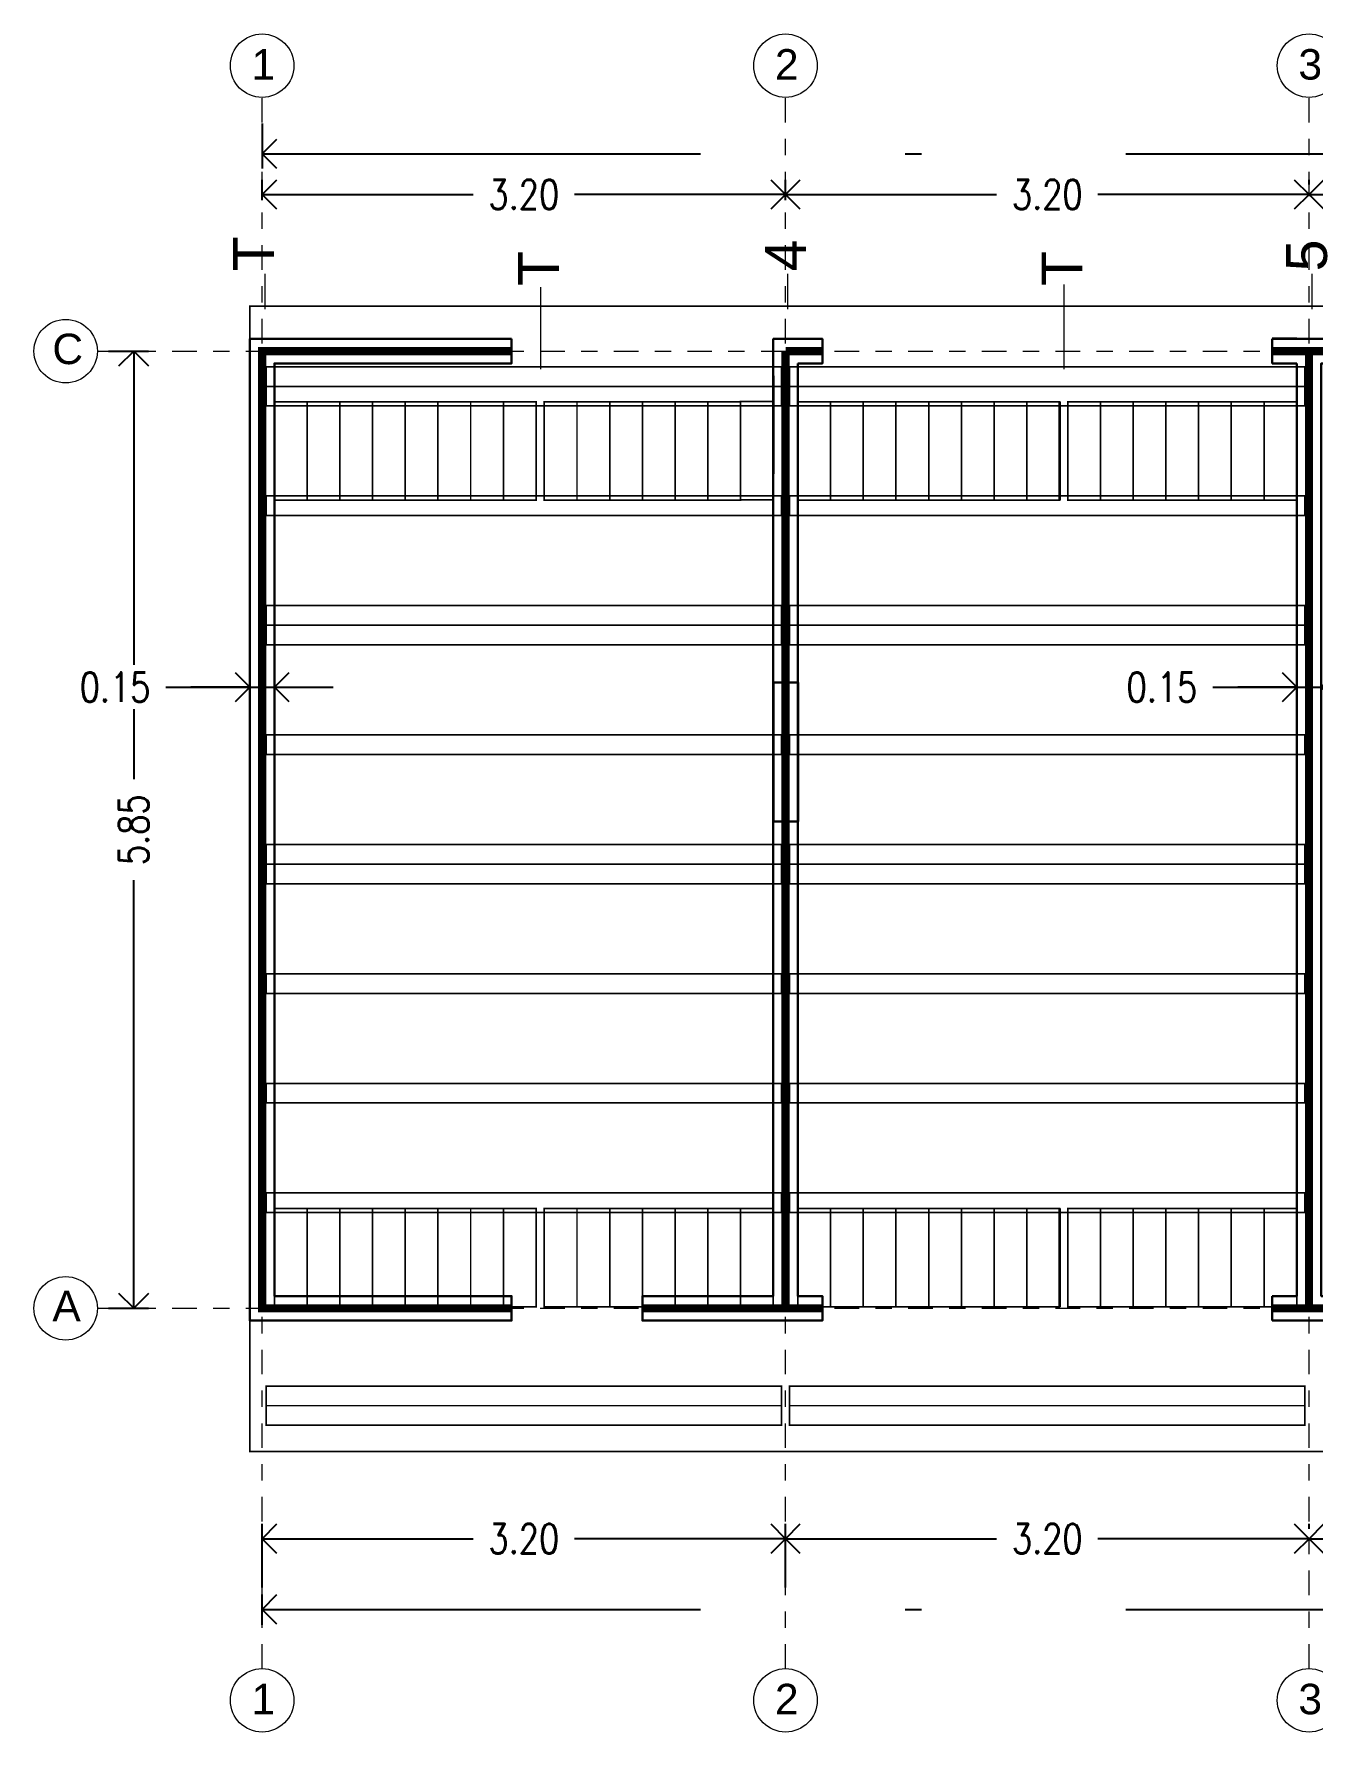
# Model space of a CAD drawing. Header units: metres. Extents: x 101 to 152, y -469 to -326.
# Drawn here: x 107.44 to 115.25, y -360.27 to -349.9 of the extents above; entities that cross this region are included whole.
import ezdxf

# ---------------------------------------------------------------- set-up
doc = ezdxf.new("R2010")
doc.units = ezdxf.units.M
doc.header["$LTSCALE"] = 5
doc.header["$MEASUREMENT"] = 0
doc.linetypes.add('CENTER2', pattern=[1.125, 0.75, -0.125, 0.125, -0.125])
doc.linetypes.add('DASHDOT', pattern=[1, 0.5, -0.25, 0, -0.25])
doc.layers.get('0').update_dxf_attribs({"color": 30})
doc.layers.get('DEFPOINTS').update_dxf_attribs({"color": 210})
for name, color, linetype, lineweight in [('A-ANNO-DIMS', 3, 'Continuous', 18), ('A-ANNO-SYMB', 3, 'Continuous', 18), ('A-ANNO-TEXT', 3, 'Continuous', 18), ('A-FLOR-LEVL', 7, 'Continuous', 35), ('A-WALL-FULL', 7, 'Continuous', 35)]:
    doc.layers.add(name, color=color, linetype=linetype, lineweight=lineweight)
doc.styles.add('E-ARIAL', font='arial.ttf')
doc.styles.add('E-ROMANS', font='romans.shx', dxfattribs={"width": 0.8})
doc.styles.get("Standard").update_dxf_attribs({"font": 'arial.ttf'})
doc.dimstyles.new('E-0100_ARW_18', dxfattribs={"dimscale": 0.001, "dimtxt": 180, "dimasz": 180, "dimexe": 90, "dimexo": 60, "dimgap": 90, "dimtad": 0, "dimzin": 0, "dimdsep": 46, "dimtxsty": 'E-ROMANS', "dimblk": 'OPEN90', "dimcen": 90, "dimclrd": 256, "dimclre": 256, "dimclrt": 256, "dimadec": 0, "dimazin": 0, "dimtfac": 1, "dimtmove": 1, "dimatfit": 3, "dimldrblk": 'OPEN90', "dimfxl": 1, "dimtfill": 1, "dimtolj": 1, "dimtzin": 0, "dimarcsym": 0})

# ---------------------------------------------------------------- blocks, each defined once
blk = doc.blocks.new('_Open90')
at = {"color": 0, "linetype": 'ByBlock', "lineweight": -2}
for p, q in [((0, 0), (-1, 0)), ((-0.5, 0.5), (0, 0)), ((0, 0), (-0.5, -0.5))]:
    blk.add_line(p, q, dxfattribs=at)
blk = doc.blocks.new('*D74')
at = {"layer": 'A-ANNO-DIMS', "linetype": 'DASHDOT', "lineweight": -2, "transparency": 16777216}
for p, q in [((108.834, -359.392), (108.834, -359.003)), ((109.014, -359.093), (110.124, -359.093)), ((111.854, -359.093), (110.743, -359.093)), ((112.034, -359.392), (112.034, -359.003))]:
    blk.add_line(p, q, dxfattribs=at)
at = {"layer": 'DEFPOINTS', "color": 0, "linetype": 'DASHDOT', "transparency": 16777216}
for p in [(112.034, -359.093), (108.834, -359.452), (112.034, -359.452)]:
    blk.add_point(p, dxfattribs=at)
at = {"layer": 'A-ANNO-DIMS', "linetype": 'DASHDOT', "lineweight": -2, "transparency": 16777216, "xscale": 0.18, "yscale": 0.18, "zscale": 0.18, "rotation": 180}
blk.add_blockref('_Open90', (108.834, -359.093), dxfattribs=at)
at = {"layer": 'A-ANNO-DIMS', "linetype": 'DASHDOT', "lineweight": -2, "transparency": 16777216, "xscale": 0.18, "yscale": 0.18, "zscale": 0.18}
blk.add_blockref('_Open90', (112.034, -359.093), dxfattribs=at)
at = {"layer": 'A-ANNO-DIMS', "linetype": 'DASHDOT', "transparency": 16777216, "insert": (110.434, -359.093), "char_height": 0.18, "attachment_point": 5, "style": 'E-ROMANS', "bg_fill": 3, "box_fill_scale": 1.25, "bg_fill_color": 256, "bg_fill_true_color": 13158600, "bg_fill_transparency": 0}
blk.add_mtext('\\A1;3.20', dxfattribs=at)
blk = doc.blocks.new('*D75')
at = {"layer": 'A-ANNO-DIMS', "linetype": 'DASHDOT', "lineweight": -2, "transparency": 16777216}
for p, q in [((112.034, -359.375), (112.034, -359.003)), ((112.214, -359.093), (113.324, -359.093)), ((115.054, -359.093), (113.943, -359.093)), ((115.234, -359.033), (115.234, -359.003))]:
    blk.add_line(p, q, dxfattribs=at)
at = {"layer": 'DEFPOINTS', "color": 0, "linetype": 'DASHDOT', "transparency": 16777216}
for p in [(115.234, -359.093), (115.234, -359.093), (112.034, -359.435)]:
    blk.add_point(p, dxfattribs=at)
at = {"layer": 'A-ANNO-DIMS', "linetype": 'DASHDOT', "lineweight": -2, "transparency": 16777216, "xscale": 0.18, "yscale": 0.18, "zscale": 0.18, "rotation": 180}
blk.add_blockref('_Open90', (112.034, -359.093), dxfattribs=at)
at = {"layer": 'A-ANNO-DIMS', "linetype": 'DASHDOT', "lineweight": -2, "transparency": 16777216, "xscale": 0.18, "yscale": 0.18, "zscale": 0.18}
blk.add_blockref('_Open90', (115.234, -359.093), dxfattribs=at)
at = {"layer": 'A-ANNO-DIMS', "linetype": 'DASHDOT', "transparency": 16777216, "insert": (113.634, -359.093), "char_height": 0.18, "attachment_point": 5, "style": 'E-ROMANS', "bg_fill": 3, "box_fill_scale": 1.25, "bg_fill_color": 256, "bg_fill_true_color": 13158600, "bg_fill_transparency": 0}
blk.add_mtext('\\A1;3.20', dxfattribs=at)
blk = doc.blocks.new('*D76')
at = {"layer": 'A-ANNO-DIMS', "linetype": 'DASHDOT', "lineweight": -2, "transparency": 16777216}
for p, q in [((115.234, -359.033), (115.234, -359.003)), ((115.414, -359.093), (116.524, -359.093)), ((118.254, -359.093), (117.143, -359.093)), ((118.434, -359.033), (118.434, -359.003))]:
    blk.add_line(p, q, dxfattribs=at)
at = {"layer": 'DEFPOINTS', "color": 0, "linetype": 'DASHDOT', "transparency": 16777216}
for p in [(115.234, -359.093), (118.434, -359.093), (118.434, -359.093)]:
    blk.add_point(p, dxfattribs=at)
at = {"layer": 'A-ANNO-DIMS', "linetype": 'DASHDOT', "lineweight": -2, "transparency": 16777216, "xscale": 0.18, "yscale": 0.18, "zscale": 0.18, "rotation": 180}
blk.add_blockref('_Open90', (115.234, -359.093), dxfattribs=at)
at = {"layer": 'A-ANNO-DIMS', "linetype": 'DASHDOT', "lineweight": -2, "transparency": 16777216, "xscale": 0.18, "yscale": 0.18, "zscale": 0.18}
blk.add_blockref('_Open90', (118.434, -359.093), dxfattribs=at)
at = {"layer": 'A-ANNO-DIMS', "linetype": 'DASHDOT', "transparency": 16777216, "insert": (116.834, -359.093), "char_height": 0.18, "attachment_point": 5, "style": 'E-ROMANS', "bg_fill": 3, "box_fill_scale": 1.25, "bg_fill_color": 256, "bg_fill_true_color": 13158600, "bg_fill_transparency": 0}
blk.add_mtext('\\A1;3.20', dxfattribs=at)
blk = doc.blocks.new('*D80')
at = {"layer": 'A-ANNO-DIMS', "linetype": 'DASHDOT', "lineweight": -2, "transparency": 16777216}
for p, q in [((128.034, -358.42), (128.034, -359.615)), ((108.835, -359.619), (108.835, -359.435)), ((109.015, -359.525), (118.067, -359.525)), ((127.854, -359.525), (118.802, -359.525))]:
    blk.add_line(p, q, dxfattribs=at)
at = {"layer": 'DEFPOINTS', "color": 0, "linetype": 'DASHDOT', "transparency": 16777216}
for p in [(128.034, -358.36), (128.034, -359.525), (108.835, -359.679)]:
    blk.add_point(p, dxfattribs=at)
at = {"layer": 'A-ANNO-DIMS', "linetype": 'DASHDOT', "lineweight": -2, "transparency": 16777216, "xscale": 0.18, "yscale": 0.18, "zscale": 0.18, "rotation": 180}
blk.add_blockref('_Open90', (108.835, -359.525), dxfattribs=at)
at = {"layer": 'A-ANNO-DIMS', "linetype": 'DASHDOT', "lineweight": -2, "transparency": 16777216, "xscale": 0.18, "yscale": 0.18, "zscale": 0.18}
blk.add_blockref('_Open90', (128.034, -359.525), dxfattribs=at)
at = {"layer": 'A-ANNO-DIMS', "linetype": 'DASHDOT', "transparency": 16777216, "insert": (118.434, -359.525), "char_height": 0.18, "attachment_point": 5, "style": 'E-ROMANS', "bg_fill": 3, "box_fill_scale": 1.25, "bg_fill_color": 256, "bg_fill_true_color": 13158600, "bg_fill_transparency": 0}
blk.add_mtext('\\A1;19.20', dxfattribs=at)
blk = doc.blocks.new('*D81')
at = {"layer": 'A-ANNO-DIMS', "linetype": 'DASHDOT', "lineweight": -2, "transparency": 16777216}
for p, q in [((108.834, -350.912), (108.834, -350.787)), ((112.034, -350.912), (112.034, -350.787)), ((109.014, -350.877), (110.124, -350.877)), ((111.854, -350.877), (110.743, -350.877))]:
    blk.add_line(p, q, dxfattribs=at)
at = {"layer": 'DEFPOINTS', "color": 0, "linetype": 'DASHDOT', "transparency": 16777216}
for p in [(112.034, -350.877), (108.834, -350.972), (112.034, -350.972)]:
    blk.add_point(p, dxfattribs=at)
at = {"layer": 'A-ANNO-DIMS', "linetype": 'DASHDOT', "lineweight": -2, "transparency": 16777216, "xscale": 0.18, "yscale": 0.18, "zscale": 0.18, "rotation": 180}
blk.add_blockref('_Open90', (108.834, -350.877), dxfattribs=at)
at = {"layer": 'A-ANNO-DIMS', "linetype": 'DASHDOT', "lineweight": -2, "transparency": 16777216, "xscale": 0.18, "yscale": 0.18, "zscale": 0.18}
blk.add_blockref('_Open90', (112.034, -350.877), dxfattribs=at)
at = {"layer": 'A-ANNO-DIMS', "linetype": 'DASHDOT', "transparency": 16777216, "insert": (110.434, -350.877), "char_height": 0.18, "attachment_point": 5, "style": 'E-ROMANS', "bg_fill": 3, "box_fill_scale": 1.25, "bg_fill_color": 256, "bg_fill_true_color": 13158600, "bg_fill_transparency": 0}
blk.add_mtext('\\A1;3.20', dxfattribs=at)
blk = doc.blocks.new('*D82')
at = {"layer": 'A-ANNO-DIMS', "linetype": 'DASHDOT', "lineweight": -2, "transparency": 16777216}
for p, q in [((112.034, -350.912), (112.034, -350.787)), ((115.234, -350.817), (115.234, -350.787)), ((112.214, -350.877), (113.324, -350.877)), ((115.054, -350.877), (113.943, -350.877))]:
    blk.add_line(p, q, dxfattribs=at)
at = {"layer": 'DEFPOINTS', "color": 0, "linetype": 'DASHDOT', "transparency": 16777216}
for p in [(115.234, -350.877), (115.234, -350.877), (112.034, -350.972)]:
    blk.add_point(p, dxfattribs=at)
at = {"layer": 'A-ANNO-DIMS', "linetype": 'DASHDOT', "lineweight": -2, "transparency": 16777216, "xscale": 0.18, "yscale": 0.18, "zscale": 0.18, "rotation": 180}
blk.add_blockref('_Open90', (112.034, -350.877), dxfattribs=at)
at = {"layer": 'A-ANNO-DIMS', "linetype": 'DASHDOT', "lineweight": -2, "transparency": 16777216, "xscale": 0.18, "yscale": 0.18, "zscale": 0.18}
blk.add_blockref('_Open90', (115.234, -350.877), dxfattribs=at)
at = {"layer": 'A-ANNO-DIMS', "linetype": 'DASHDOT', "transparency": 16777216, "insert": (113.634, -350.877), "char_height": 0.18, "attachment_point": 5, "style": 'E-ROMANS', "bg_fill": 3, "box_fill_scale": 1.25, "bg_fill_color": 256, "bg_fill_true_color": 13158600, "bg_fill_transparency": 0}
blk.add_mtext('\\A1;3.20', dxfattribs=at)
blk = doc.blocks.new('*D83')
at = {"layer": 'A-ANNO-DIMS', "linetype": 'DASHDOT', "lineweight": -2, "transparency": 16777216}
for p, q in [((115.234, -350.817), (115.234, -350.787)), ((118.434, -350.817), (118.434, -350.787)), ((115.414, -350.877), (116.524, -350.877)), ((118.254, -350.877), (117.143, -350.877))]:
    blk.add_line(p, q, dxfattribs=at)
at = {"layer": 'DEFPOINTS', "color": 0, "linetype": 'DASHDOT', "transparency": 16777216}
for p in [(115.234, -350.877), (118.434, -350.877), (118.434, -350.877)]:
    blk.add_point(p, dxfattribs=at)
at = {"layer": 'A-ANNO-DIMS', "linetype": 'DASHDOT', "lineweight": -2, "transparency": 16777216, "xscale": 0.18, "yscale": 0.18, "zscale": 0.18, "rotation": 180}
blk.add_blockref('_Open90', (115.234, -350.877), dxfattribs=at)
at = {"layer": 'A-ANNO-DIMS', "linetype": 'DASHDOT', "lineweight": -2, "transparency": 16777216, "xscale": 0.18, "yscale": 0.18, "zscale": 0.18}
blk.add_blockref('_Open90', (118.434, -350.877), dxfattribs=at)
at = {"layer": 'A-ANNO-DIMS', "linetype": 'DASHDOT', "transparency": 16777216, "insert": (116.834, -350.877), "char_height": 0.18, "attachment_point": 5, "style": 'E-ROMANS', "bg_fill": 3, "box_fill_scale": 1.25, "bg_fill_color": 256, "bg_fill_true_color": 13158600, "bg_fill_transparency": 0}
blk.add_mtext('\\A1;3.20', dxfattribs=at)
blk = doc.blocks.new('*D87')
at = {"layer": 'A-ANNO-DIMS', "linetype": 'DASHDOT', "lineweight": -2, "transparency": 16777216}
for p, q in [((108.835, -350.444), (108.835, -350.719)), ((128.034, -350.543), (128.034, -350.719)), ((109.015, -350.629), (118.067, -350.629)), ((127.854, -350.629), (118.802, -350.629))]:
    blk.add_line(p, q, dxfattribs=at)
at = {"layer": 'DEFPOINTS', "color": 0, "linetype": 'DASHDOT', "transparency": 16777216}
for p in [(108.835, -350.384), (128.034, -350.483), (128.034, -350.629)]:
    blk.add_point(p, dxfattribs=at)
at = {"layer": 'A-ANNO-DIMS', "linetype": 'DASHDOT', "lineweight": -2, "transparency": 16777216, "xscale": 0.18, "yscale": 0.18, "zscale": 0.18, "rotation": 180}
blk.add_blockref('_Open90', (108.835, -350.629), dxfattribs=at)
at = {"layer": 'A-ANNO-DIMS', "linetype": 'DASHDOT', "lineweight": -2, "transparency": 16777216, "xscale": 0.18, "yscale": 0.18, "zscale": 0.18}
blk.add_blockref('_Open90', (128.034, -350.629), dxfattribs=at)
at = {"layer": 'A-ANNO-DIMS', "linetype": 'DASHDOT', "transparency": 16777216, "insert": (118.434, -350.629), "char_height": 0.18, "attachment_point": 5, "style": 'E-ROMANS', "bg_fill": 3, "box_fill_scale": 1.25, "bg_fill_color": 256, "bg_fill_true_color": 13158600, "bg_fill_transparency": 0}
blk.add_mtext('\\A1;19.20', dxfattribs=at)
blk = doc.blocks.new('*D89')
at = {"layer": 'A-ANNO-DIMS', "linetype": 'DASHDOT', "lineweight": -2, "transparency": 16777216}
for p, q in [((107.894, -351.835), (108.139, -351.835)), ((108.049, -352.015), (108.049, -354.45)), ((108.049, -357.505), (108.049, -355.069)), ((107.894, -357.685), (108.139, -357.685))]:
    blk.add_line(p, q, dxfattribs=at)
at = {"layer": 'DEFPOINTS', "color": 0, "linetype": 'DASHDOT', "transparency": 16777216}
for p in [(107.834, -351.835), (107.834, -357.685), (108.049, -357.685)]:
    blk.add_point(p, dxfattribs=at)
at = {"layer": 'A-ANNO-DIMS', "linetype": 'DASHDOT', "lineweight": -2, "transparency": 16777216, "xscale": 0.18, "yscale": 0.18, "zscale": 0.18}
for p, rotation in [((108.049, -351.835), 90), ((108.049, -357.685), 270)]:
    blk.add_blockref('_Open90', p, dxfattribs=dict(at, rotation=rotation))
at = {"layer": 'A-ANNO-DIMS', "linetype": 'DASHDOT', "transparency": 16777216, "insert": (108.049, -354.76), "char_height": 0.18, "attachment_point": 5, "rotation": 90, "style": 'E-ROMANS', "bg_fill": 3, "box_fill_scale": 1.25, "bg_fill_color": 256, "bg_fill_true_color": 13158600, "bg_fill_transparency": 0}
blk.add_mtext('\\A1;5.85', dxfattribs=at)
blk = doc.blocks.new('*D23')
at = {"layer": 'A-ANNO-DIMS', "linetype": 'DASHDOT', "lineweight": -2, "transparency": 16777216}
for p, q in [((115.309, -353.189), (115.309, -353.978)), ((115.159, -353.339), (115.159, -353.978)), ((114.645, -353.888), (115.159, -353.888)), ((114.979, -353.888), (114.799, -353.888)), ((115.159, -353.888), (115.309, -353.888)), ((115.159, -353.888), (115.309, -353.888)), ((115.489, -353.888), (115.669, -353.888))]:
    blk.add_line(p, q, dxfattribs=at)
at = {"layer": 'DEFPOINTS', "color": 0, "linetype": 'DASHDOT', "transparency": 16777216}
for p in [(115.309, -353.129), (115.159, -353.279), (115.309, -353.888)]:
    blk.add_point(p, dxfattribs=at)
at = {"layer": 'A-ANNO-DIMS', "linetype": 'DASHDOT', "lineweight": -2, "transparency": 16777216, "xscale": 0.18, "yscale": 0.18, "zscale": 0.18}
blk.add_blockref('_Open90', (115.159, -353.888), dxfattribs=at)
at = {"layer": 'A-ANNO-DIMS', "linetype": 'DASHDOT', "lineweight": -2, "transparency": 16777216, "xscale": 0.18, "yscale": 0.18, "zscale": 0.18, "rotation": 180}
blk.add_blockref('_Open90', (115.309, -353.888), dxfattribs=at)
at = {"layer": 'A-ANNO-DIMS', "linetype": 'DASHDOT', "transparency": 16777216, "insert": (114.335, -353.888), "char_height": 0.18, "attachment_point": 5, "style": 'E-ROMANS', "bg_fill": 3, "box_fill_scale": 1.25, "bg_fill_color": 256, "bg_fill_true_color": 13158600, "bg_fill_transparency": 0}
blk.add_mtext('\\A1;0.15', dxfattribs=at)
blk = doc.blocks.new('*D24')
at = {"layer": 'A-ANNO-DIMS', "linetype": 'DASHDOT', "lineweight": -2, "transparency": 16777216}
for p, q in [((108.909, -353.189), (108.909, -353.978)), ((108.759, -353.339), (108.759, -353.978)), ((108.245, -353.888), (108.759, -353.888)), ((108.579, -353.888), (108.399, -353.888)), ((108.759, -353.888), (108.909, -353.888)), ((108.759, -353.888), (108.909, -353.888)), ((109.089, -353.888), (109.269, -353.888))]:
    blk.add_line(p, q, dxfattribs=at)
at = {"layer": 'DEFPOINTS', "color": 0, "linetype": 'DASHDOT', "transparency": 16777216}
for p in [(108.909, -353.129), (108.759, -353.279), (108.909, -353.888)]:
    blk.add_point(p, dxfattribs=at)
at = {"layer": 'A-ANNO-DIMS', "linetype": 'DASHDOT', "lineweight": -2, "transparency": 16777216, "xscale": 0.18, "yscale": 0.18, "zscale": 0.18}
blk.add_blockref('_Open90', (108.759, -353.888), dxfattribs=at)
at = {"layer": 'A-ANNO-DIMS', "linetype": 'DASHDOT', "lineweight": -2, "transparency": 16777216, "xscale": 0.18, "yscale": 0.18, "zscale": 0.18, "rotation": 180}
blk.add_blockref('_Open90', (108.909, -353.888), dxfattribs=at)
at = {"layer": 'A-ANNO-DIMS', "linetype": 'DASHDOT', "transparency": 16777216, "insert": (107.935, -353.888), "char_height": 0.18, "attachment_point": 5, "style": 'E-ROMANS', "bg_fill": 3, "box_fill_scale": 1.25, "bg_fill_color": 256, "bg_fill_true_color": 13158600, "bg_fill_transparency": 0}
blk.add_mtext('\\A1;0.15', dxfattribs=at)

msp = doc.modelspace()

# ---------------------------------------------------------------- linework, layer by layer
at = {"layer": 'A-ANNO-SYMB', "linetype": 'CENTER2', "ltscale": 0.04}
for p, q in [((108.834, -359.888), (108.834, -350.283)), ((112.034, -359.888), (112.034, -350.283)), ((115.234, -359.888), (115.234, -350.283)), ((107.834, -351.835), (129.034, -351.835)), ((107.834, -357.685), (129.034, -357.685))]:
    msp.add_line(p, q, dxfattribs=at)
at = {"layer": 'A-ANNO-SYMB', "linetype": 'CENTER2'}
for centre in [(108.834, -350.09), (112.034, -350.09), (115.234, -350.09), (107.633, -351.835), (107.633, -357.685), (108.834, -360.081), (112.034, -360.081), (115.234, -360.081)]:
    msp.add_circle(centre, 0.194, dxfattribs=at)
at = {"layer": 'A-ANNO-TEXT', "color": 2}
for points in [[(108.851, -351.363), (108.851, -351.579)], [(112.045, -351.363), (112.045, -351.579)], [(115.252, -351.363), (115.252, -351.579)], [(110.536, -351.443), (110.536, -351.944)], [(113.736, -351.427), (113.736, -351.944)]]:
    msp.add_lwpolyline(points, dxfattribs=at)
at = {"layer": 'A-FLOR-LEVL', "linetype": 'DASHDOT'}
for p, q in [((111.959, -353.86), (111.959, -354.71)), ((112.109, -353.86), (112.109, -354.71))]:
    msp.add_line(p, q, dxfattribs=at)
at = {"layer": 'A-FLOR-LEVL', "const_width": 0.01}
for points in [[(108.759, -351.56), (128.109, -351.56), (128.109, -358.56), (108.759, -358.56), (108.759, -351.56)], [(108.859, -351.93), (112.009, -351.93), (112.009, -352.05), (108.859, -352.05), (108.859, -351.93)], [(112.059, -351.93), (115.209, -351.93), (115.209, -352.05), (112.059, -352.05), (112.059, -351.93)], [(108.859, -352.05), (112.009, -352.05), (112.009, -352.17), (108.859, -352.17), (108.859, -352.05)], [(108.909, -352.145), (109.109, -352.145), (109.109, -352.745), (108.909, -352.745), (108.909, -352.145)], [(109.109, -352.145), (109.309, -352.145), (109.309, -352.745), (109.109, -352.745), (109.109, -352.145)], [(109.509, -352.145), (109.709, -352.145), (109.709, -352.745), (109.509, -352.745), (109.509, -352.145)], [(109.909, -352.145), (110.109, -352.145), (110.109, -352.745), (109.909, -352.745), (109.909, -352.145)], [(110.109, -352.145), (110.309, -352.145), (110.309, -352.745), (110.109, -352.745), (110.109, -352.145)], [(110.309, -352.145), (110.509, -352.145), (110.509, -352.745), (110.309, -352.745), (110.309, -352.145)], [(110.559, -352.145), (110.759, -352.145), (110.759, -352.745), (110.559, -352.745), (110.559, -352.145)], [(110.759, -352.145), (110.959, -352.145), (110.959, -352.745), (110.759, -352.745), (110.759, -352.145)], [(110.959, -352.145), (111.159, -352.145), (111.159, -352.745), (110.959, -352.745), (110.959, -352.145)], [(111.159, -352.145), (111.359, -352.145), (111.359, -352.745), (111.159, -352.745), (111.159, -352.145)], [(111.359, -352.145), (111.559, -352.145), (111.559, -352.745), (111.359, -352.745), (111.359, -352.145)], [(111.559, -352.145), (111.759, -352.145), (111.759, -352.745), (111.559, -352.745), (111.559, -352.145)], [(111.759, -352.143), (111.959, -352.143), (111.959, -352.743), (111.759, -352.743), (111.759, -352.143)], [(112.059, -352.05), (115.209, -352.05), (115.209, -352.17), (112.059, -352.17), (112.059, -352.05)], [(112.109, -352.145), (112.309, -352.145), (112.309, -352.745), (112.109, -352.745), (112.109, -352.145)], [(113.759, -352.145), (113.959, -352.145), (113.959, -352.745), (113.759, -352.745), (113.759, -352.145)], [(113.959, -352.145), (114.159, -352.145), (114.159, -352.745), (113.959, -352.745), (113.959, -352.145)], [(114.159, -352.145), (114.359, -352.145), (114.359, -352.745), (114.159, -352.745), (114.159, -352.145)], [(114.359, -352.145), (114.559, -352.145), (114.559, -352.745), (114.359, -352.745), (114.359, -352.145)], [(114.559, -352.145), (114.759, -352.145), (114.759, -352.745), (114.559, -352.745), (114.559, -352.145)], [(114.759, -352.145), (114.959, -352.145), (114.959, -352.745), (114.759, -352.745), (114.759, -352.145)], [(114.959, -352.145), (115.159, -352.145), (115.159, -352.745), (114.959, -352.745), (114.959, -352.145)], [(108.859, -352.72), (112.009, -352.72), (112.009, -352.84), (108.859, -352.84), (108.859, -352.72)], [(112.059, -352.72), (115.209, -352.72), (115.209, -352.84), (112.059, -352.84), (112.059, -352.72)], [(108.859, -353.39), (112.009, -353.39), (112.009, -353.51), (108.859, -353.51), (108.859, -353.39)], [(112.059, -353.39), (115.209, -353.39), (115.209, -353.51), (112.059, -353.51), (112.059, -353.39)], [(108.859, -353.51), (112.009, -353.51), (112.009, -353.63), (108.859, -353.63), (108.859, -353.51)], [(112.059, -353.51), (115.209, -353.51), (115.209, -353.63), (112.059, -353.63), (112.059, -353.51)], [(108.859, -354.18), (112.009, -354.18), (112.009, -354.3), (108.859, -354.3), (108.859, -354.18)], [(112.059, -354.18), (115.209, -354.18), (115.209, -354.3), (112.059, -354.3), (112.059, -354.18)], [(108.859, -354.85), (112.009, -354.85), (112.009, -354.97), (108.859, -354.97), (108.859, -354.85)], [(112.059, -354.85), (115.209, -354.85), (115.209, -354.97), (112.059, -354.97), (112.059, -354.85)], [(108.859, -354.97), (112.009, -354.97), (112.009, -355.09), (108.859, -355.09), (108.859, -354.97)], [(112.059, -354.97), (115.209, -354.97), (115.209, -355.09), (112.059, -355.09), (112.059, -354.97)], [(108.859, -355.64), (112.009, -355.64), (112.009, -355.76), (108.859, -355.76), (108.859, -355.64)], [(112.059, -355.64), (115.209, -355.64), (115.209, -355.76), (112.059, -355.76), (112.059, -355.64)], [(108.859, -356.31), (112.009, -356.31), (112.009, -356.43), (108.859, -356.43), (108.859, -356.31)], [(112.059, -356.31), (115.209, -356.31), (115.209, -356.43), (112.059, -356.43), (112.059, -356.31)], [(108.859, -356.98), (112.009, -356.98), (112.009, -357.1), (108.859, -357.1), (108.859, -356.98)], [(112.059, -356.98), (115.209, -356.98), (115.209, -357.1), (112.059, -357.1), (112.059, -356.98)], [(108.909, -357.075), (109.109, -357.075), (109.109, -357.675), (108.909, -357.675), (108.909, -357.075)], [(110.559, -357.075), (110.759, -357.075), (110.759, -357.675), (110.559, -357.675), (110.559, -357.075)], [(110.759, -357.075), (110.959, -357.075), (110.959, -357.675), (110.759, -357.675), (110.759, -357.075)], [(110.959, -357.075), (111.159, -357.075), (111.159, -357.675), (110.959, -357.675), (110.959, -357.075)], [(111.159, -357.075), (111.359, -357.075), (111.359, -357.675), (111.159, -357.675), (111.159, -357.075)], [(111.359, -357.075), (111.559, -357.075), (111.559, -357.675), (111.359, -357.675), (111.359, -357.075)], [(111.559, -357.075), (111.759, -357.075), (111.759, -357.675), (111.559, -357.675), (111.559, -357.075)], [(111.759, -357.075), (111.959, -357.075), (111.959, -357.675), (111.759, -357.675), (111.759, -357.075)], [(112.109, -357.075), (112.309, -357.075), (112.309, -357.675), (112.109, -357.675), (112.109, -357.075)], [(113.759, -357.075), (113.959, -357.075), (113.959, -357.675), (113.759, -357.675), (113.759, -357.075)], [(113.959, -357.075), (114.159, -357.075), (114.159, -357.675), (113.959, -357.675), (113.959, -357.075)], [(114.159, -357.075), (114.359, -357.075), (114.359, -357.675), (114.159, -357.675), (114.159, -357.075)], [(114.359, -357.075), (114.559, -357.075), (114.559, -357.675), (114.359, -357.675), (114.359, -357.075)], [(114.559, -357.075), (114.759, -357.075), (114.759, -357.675), (114.559, -357.675), (114.559, -357.075)], [(114.759, -357.075), (114.959, -357.075), (114.959, -357.675), (114.759, -357.675), (114.759, -357.075)], [(114.959, -357.075), (115.159, -357.075), (115.159, -357.675), (114.959, -357.675), (114.959, -357.075)], [(108.859, -358.16), (112.009, -358.16), (112.009, -358.28), (108.859, -358.28), (108.859, -358.16)], [(112.059, -358.16), (115.209, -358.16), (115.209, -358.28), (112.059, -358.28), (112.059, -358.16)], [(108.859, -358.28), (112.009, -358.28), (112.009, -358.4), (108.859, -358.4), (108.859, -358.28)], [(112.059, -358.28), (115.209, -358.28), (115.209, -358.4), (112.059, -358.4), (112.059, -358.28)]]:
    msp.add_lwpolyline(points, dxfattribs=at)
at = {"layer": 'A-FLOR-LEVL'}
for points in [[(111.959, -351.985), (111.959, -352.585)], [(113.709, -352.145), (113.709, -352.745)], [(113.709, -357.075), (113.709, -357.675)]]:
    msp.add_lwpolyline(points, dxfattribs=at)
for points in [[(109.309, -352.745, 0, 0, 0), (109.309, -352.145, 0.01, 0.01, 0), (109.509, -352.145, 0.01, 0.01, 0), (109.509, -352.745, 0.01, 0.01, 0), (109.309, -352.745, 0.01, 0.01, 0), (109.309, -352.145, 0, 0, 0)], [(109.709, -352.745, 0, 0, 0), (109.709, -352.145, 0.01, 0.01, 0), (109.909, -352.145, 0.01, 0.01, 0), (109.909, -352.745, 0.01, 0.01, 0), (109.709, -352.745, 0.01, 0.01, 0), (109.709, -352.145, 0, 0, 0)], [(112.509, -352.745, 0, 0, 0), (112.509, -352.145, 0.01, 0.01, 0), (112.709, -352.145, 0.01, 0.01, 0), (112.709, -352.745, 0.01, 0.01, 0), (112.509, -352.745, 0.01, 0.01, 0), (112.509, -352.145, 0, 0, 0)], [(112.709, -352.745, 0, 0, 0), (112.709, -352.145, 0.01, 0.01, 0), (112.909, -352.145, 0.01, 0.01, 0), (112.909, -352.745, 0.01, 0.01, 0), (112.709, -352.745, 0.01, 0.01, 0), (112.709, -352.145, 0, 0, 0)], [(112.909, -352.745, 0, 0, 0), (112.909, -352.145, 0.01, 0.01, 0), (113.109, -352.145, 0.01, 0.01, 0), (113.109, -352.745, 0.01, 0.01, 0), (112.909, -352.745, 0.01, 0.01, 0), (112.909, -352.145, 0, 0, 0)], [(113.109, -352.745, 0, 0, 0), (113.109, -352.145, 0.01, 0.01, 0), (113.309, -352.145, 0.01, 0.01, 0), (113.309, -352.745, 0.01, 0.01, 0), (113.109, -352.745, 0.01, 0.01, 0), (113.109, -352.145, 0, 0, 0)], [(113.309, -352.745, 0, 0, 0), (113.309, -352.145, 0.01, 0.01, 0), (113.509, -352.145, 0.01, 0.01, 0), (113.509, -352.745, 0.01, 0.01, 0), (113.309, -352.745, 0.01, 0.01, 0), (113.309, -352.145, 0, 0, 0)], [(113.509, -352.745, 0, 0, 0), (113.509, -352.145, 0.01, 0.01, 0), (113.709, -352.145, 0.01, 0.01, 0), (113.709, -352.745, 0.01, 0.01, 0), (113.509, -352.745, 0.01, 0.01, 0), (113.509, -352.145, 0, 0, 0)], [(109.309, -357.675, 0, 0, 0), (109.309, -357.075, 0.01, 0.01, 0), (109.509, -357.075, 0.01, 0.01, 0), (109.509, -357.675, 0.01, 0.01, 0), (109.309, -357.675, 0.01, 0.01, 0), (109.309, -357.075, 0, 0, 0)], [(109.509, -357.675, 0, 0, 0), (109.509, -357.075, 0.01, 0.01, 0), (109.709, -357.075, 0.01, 0.01, 0), (109.709, -357.675, 0.01, 0.01, 0), (109.509, -357.675, 0.01, 0.01, 0), (109.509, -357.075, 0, 0, 0)], [(109.709, -357.675, 0, 0, 0), (109.709, -357.075, 0.01, 0.01, 0), (109.909, -357.075, 0.01, 0.01, 0), (109.909, -357.675, 0.01, 0.01, 0), (109.709, -357.675, 0.01, 0.01, 0), (109.709, -357.075, 0, 0, 0)], [(109.909, -357.675, 0, 0, 0), (109.909, -357.075, 0.01, 0.01, 0), (110.109, -357.075, 0.01, 0.01, 0), (110.109, -357.675, 0.01, 0.01, 0), (109.909, -357.675, 0.01, 0.01, 0), (109.909, -357.075, 0, 0, 0)], [(110.109, -357.675, 0, 0, 0), (110.109, -357.075, 0.01, 0.01, 0), (110.309, -357.075, 0.01, 0.01, 0), (110.309, -357.675, 0.01, 0.01, 0), (110.109, -357.675, 0.01, 0.01, 0), (110.109, -357.075, 0, 0, 0)], [(110.309, -357.675, 0, 0, 0), (110.309, -357.075, 0.01, 0.01, 0), (110.509, -357.075, 0.01, 0.01, 0), (110.509, -357.675, 0.01, 0.01, 0), (110.309, -357.675, 0.01, 0.01, 0), (110.309, -357.075, 0, 0, 0)], [(112.509, -357.675, 0, 0, 0), (112.509, -357.075, 0.01, 0.01, 0), (112.709, -357.075, 0.01, 0.01, 0), (112.709, -357.675, 0.01, 0.01, 0), (112.509, -357.675, 0.01, 0.01, 0), (112.509, -357.075, 0, 0, 0)], [(112.709, -357.675, 0, 0, 0), (112.709, -357.075, 0.01, 0.01, 0), (112.909, -357.075, 0.01, 0.01, 0), (112.909, -357.675, 0.01, 0.01, 0), (112.709, -357.675, 0.01, 0.01, 0), (112.709, -357.075, 0, 0, 0)], [(112.909, -357.675, 0, 0, 0), (112.909, -357.075, 0.01, 0.01, 0), (113.109, -357.075, 0.01, 0.01, 0), (113.109, -357.675, 0.01, 0.01, 0), (112.909, -357.675, 0.01, 0.01, 0), (112.909, -357.075, 0, 0, 0)], [(113.109, -357.675, 0, 0, 0), (113.109, -357.075, 0.01, 0.01, 0), (113.309, -357.075, 0.01, 0.01, 0), (113.309, -357.675, 0.01, 0.01, 0), (113.109, -357.675, 0.01, 0.01, 0), (113.109, -357.075, 0, 0, 0)], [(113.309, -357.675, 0, 0, 0), (113.309, -357.075, 0.01, 0.01, 0), (113.509, -357.075, 0.01, 0.01, 0), (113.509, -357.675, 0.01, 0.01, 0), (113.309, -357.675, 0.01, 0.01, 0), (113.309, -357.075, 0, 0, 0)], [(113.509, -357.675, 0, 0, 0), (113.509, -357.075, 0.01, 0.01, 0), (113.709, -357.075, 0.01, 0.01, 0), (113.709, -357.675, 0.01, 0.01, 0), (113.509, -357.675, 0.01, 0.01, 0), (113.509, -357.075, 0, 0, 0)]]:
    msp.add_lwpolyline(points, format="xyseb", dxfattribs=at)
for points in [[(112.309, -352.745, 0, 0, 0), (112.309, -352.145, 0.01, 0.01, 0), (112.509, -352.145, 0.01, 0.01, 0), (112.509, -352.745, 0.01, 0.01, 0), (112.309, -352.745, 0.01, 0.01, 0), (112.309, -352.145, 0, 0, 0)], [(109.109, -357.675, 0, 0, 0), (109.109, -357.075, 0.01, 0.01, 0), (109.309, -357.075, 0.01, 0.01, 0), (109.309, -357.675, 0.01, 0.01, 0), (109.109, -357.675, 0.01, 0.01, 0), (109.109, -357.075, 0, 0, 0)], [(112.309, -357.675, 0, 0, 0), (112.309, -357.075, 0.01, 0.01, 0), (112.509, -357.075, 0.01, 0.01, 0), (112.509, -357.675, 0.01, 0.01, 0), (112.309, -357.675, 0.01, 0.01, 0), (112.309, -357.075, 0, 0, 0)]]:
    msp.add_lwpolyline(points, format="xyseb", close=True, dxfattribs=at)
at = {"layer": 'A-WALL-FULL', "color": 2}
msp.add_line((115.159, -351.76), (115.009, -351.76), dxfattribs=at)
at = {"layer": 'A-WALL-FULL', "lineweight": 30}
for p, q in [((115.009, -351.76), (115.009, -351.91)), ((115.009, -351.91), (115.159, -351.91)), ((115.009, -357.76), (115.009, -357.61)), ((115.009, -357.61), (115.159, -357.61)), ((115.159, -357.76), (115.009, -357.76))]:
    msp.add_line(p, q, dxfattribs=at)
for points in [[(110.359, -351.76), (108.759, -351.76), (108.759, -357.76), (110.359, -357.76), (110.359, -357.61), (108.909, -357.61), (108.909, -354.96), (108.909, -353.46), (108.909, -351.91), (110.359, -351.91)], [(112.109, -351.91), (112.109, -353.86), (111.959, -353.86), (111.959, -351.76), (112.109, -351.76), (112.259, -351.76), (112.259, -351.91)], [(112.109, -357.61), (112.259, -357.61), (112.259, -357.76), (112.109, -357.76), (111.159, -357.76), (111.159, -357.61), (111.959, -357.61), (111.959, -354.71), (112.109, -354.71)]]:
    msp.add_lwpolyline(points, close=True, dxfattribs=at)
at = {"layer": 'A-WALL-FULL', "ltscale": 0.035, "const_width": 0.05}
for points in [[(110.359, -351.835), (108.834, -351.835), (108.834, -357.685), (110.359, -357.685)], [(112.034, -354.71), (112.034, -351.835)], [(112.259, -351.835), (112.034, -351.835)], [(115.009, -351.835), (115.234, -351.835)], [(116.759, -351.835), (115.234, -351.835), (115.234, -357.685), (116.759, -357.685)], [(112.034, -354.71), (112.034, -357.685)], [(111.159, -357.685), (112.259, -357.685)], [(115.009, -357.685), (115.234, -357.685)]]:
    msp.add_lwpolyline(points, dxfattribs=at)
at = {"layer": 'A-WALL-FULL', "lineweight": 30}
for points in [[(115.159, -357.76), (116.759, -357.76), (116.759, -357.61), (115.309, -357.61), (115.309, -354.96), (115.309, -353.46), (115.309, -351.91), (116.759, -351.91), (116.759, -351.76), (115.009, -351.76)], [(115.159, -351.91), (115.159, -357.61)]]:
    msp.add_lwpolyline(points, dxfattribs=at)

# ---------------------------------------------------------------- texts
at = {"layer": 'A-ANNO-TEXT', "color": 2, "style": 'E-ARIAL'}
for s, p in [('T', (108.906, -351.347, -25.053)), ('4', (112.158, -351.347, -25.053)), ('5', (115.344, -351.347, -25.053)), ('T', (110.649, -351.436, -25.053)), ('T', (113.849, -351.436, -25.053))]:
    msp.add_text(s, height=0.25, rotation=90, dxfattribs=at).set_placement(p)
at = {"layer": 'A-ANNO-TEXT', "char_height": 0.18608, "attachment_point": 1}
for s, insert in [('{\\fArial|b0|i0|c0|p34;1}', (108.769, -349.989)), ('{\\fArial|b0|i0|c0|p34;2}', (111.969, -349.989)), ('{\\fArial|b0|i0|c0|p34;3}', (115.169, -349.989)), ('{\\fArial|b0|i0|c0|p34;C}', (107.552, -351.728)), ('{\\fArial|b0|i0|c0|p34;A}', (107.552, -357.578)), ('{\\fArial|b0|i0|c0|p34;1}', (108.769, -359.98)), ('{\\fArial|b0|i0|c0|p34;2}', (111.969, -359.98)), ('{\\fArial|b0|i0|c0|p34;3}', (115.169, -359.98))]:
    msp.add_mtext(s, dxfattribs=dict(at, insert=insert))

# ---------------------------------------------------------------- next in the draw order: dimensions: what is measured, and where the dimension line sits
at = {"layer": 'A-ANNO-DIMS', "linetype": 'DASHDOT'}
for base, p1, p2, picture, middle in [((112.034, -350.877), (108.834, -350.972), (112.034, -350.972), '*D81', (110.434, -350.877)), ((112.034, -359.093), (108.834, -359.452), (112.034, -359.452), '*D74', (110.434, -359.093))]:
    dim = msp.add_linear_dim(base=base, p1=p1, p2=p2, dimstyle='E-0100_ARW_18', dxfattribs=at)
    dim.commit()
    dim.dimension.update_dxf_attribs({"geometry": picture, "text_midpoint": middle})
dim = msp.add_linear_dim(base=(108.049, -357.685), p1=(107.834, -351.835), p2=(107.834, -357.685), angle=90, dimstyle='E-0100_ARW_18', dxfattribs=at)
dim.commit()
dim.dimension.update_dxf_attribs({"geometry": '*D89', "text_midpoint": (108.049, -354.76)})
dim = msp.add_linear_dim(base=(115.309, -353.888), p1=(115.159, -353.279), p2=(115.309, -353.129), dimstyle='E-0100_ARW_18', dxfattribs=at)
dim.commit()
dim.dimension.update_dxf_attribs({"geometry": '*D23', "text_midpoint": (114.335, -353.888), "dimtype": 160})

# ---------------------------------------------------------------- next in the draw order: dimensions: what is measured, and where the dimension line sits
for base, p1, p2, picture, middle in [((115.234, -350.877), (112.034, -350.972), (115.234, -350.877), '*D82', (113.634, -350.877)), ((115.234, -359.093), (112.034, -359.435), (115.234, -359.093), '*D75', (113.634, -359.093))]:
    dim = msp.add_linear_dim(base=base, p1=p1, p2=p2, dimstyle='E-0100_ARW_18', dxfattribs=at)
    dim.commit()
    dim.dimension.update_dxf_attribs({"geometry": picture, "text_midpoint": middle})
dim = msp.add_linear_dim(base=(108.909, -353.888), p1=(108.759, -353.279), p2=(108.909, -353.129), dimstyle='E-0100_ARW_18', dxfattribs=at)
dim.commit()
dim.dimension.update_dxf_attribs({"geometry": '*D24', "text_midpoint": (107.935, -353.888), "dimtype": 160})

# ---------------------------------------------------------------- next in the draw order: dimensions: what is measured, and where the dimension line sits
for base, p1, p2, picture, middle in [((118.434, -350.877), (115.234, -350.877), (118.434, -350.877), '*D83', (116.834, -350.877)), ((118.434, -359.093), (115.234, -359.093), (118.434, -359.093), '*D76', (116.834, -359.093))]:
    dim = msp.add_linear_dim(base=base, p1=p1, p2=p2, dimstyle='E-0100_ARW_18', dxfattribs=at)
    dim.commit()
    dim.dimension.update_dxf_attribs({"geometry": picture, "text_midpoint": middle})

# ---------------------------------------------------------------- next in the draw order: dimensions: what is measured, and where the dimension line sits
for base, p1, p2, picture, middle in [((128.034, -350.629), (108.835, -350.384), (128.034, -350.483), '*D87', (118.434, -350.629)), ((128.034, -359.525), (108.835, -359.679), (128.034, -358.36), '*D80', (118.434, -359.525))]:
    dim = msp.add_linear_dim(base=base, p1=p1, p2=p2, dimstyle='E-0100_ARW_18', dxfattribs=at)
    dim.commit()
    dim.dimension.update_dxf_attribs({"geometry": picture, "text_midpoint": middle})

doc.saveas('drawing.dxf')
